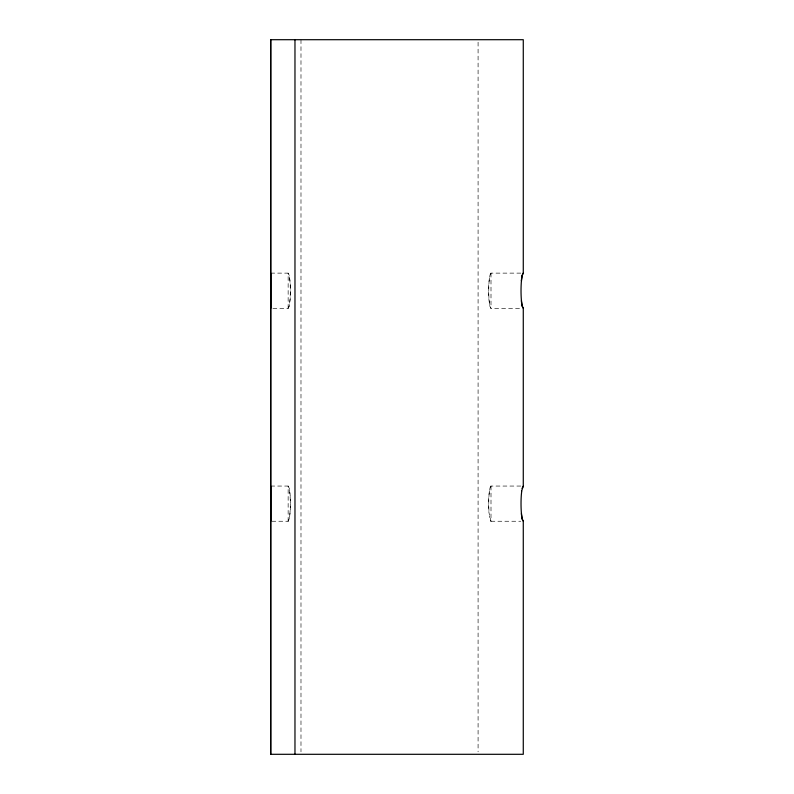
<?xml version="1.0" encoding="UTF-8"?>
<svg xmlns="http://www.w3.org/2000/svg" width="794" height="794" viewBox="0 0 794 794"><rect width="100%" height="100%" fill="white"/><g stroke="black" fill="none" stroke-linecap="round" stroke-linejoin="round"><path stroke-width="0.6" stroke-dasharray="3.97 2.98" d="M289.641 303.169L290.009 299.527A17.468 2.283 -90 0 0 290.009 281.92L289.641 278.277M289.304 305.968L288.143 308.32L270.724 308.32M288.143 308.32L288.143 273.126L289.304 275.488M288.073 308.251L289.165 305.968L290.157 299.527A17.468 2.283 -90 0 0 290.157 281.93L289.165 275.488L288.073 273.196M520.814 273.126L490.93 273.126L489.769 275.488L488.925 281.93A17.468 2.283 -90 0 0 488.925 299.527L489.769 305.968L490.93 308.32L520.814 308.32M490.93 273.126L489.908 275.488L489.064 281.93A17.468 2.283 -90 0 0 489.064 299.527L489.908 305.968L490.93 308.32M288.143 521.251L288.143 486.057L289.304 488.419L290.157 494.861A17.468 2.283 90 0 1 290.157 512.458L289.304 518.899L288.143 521.251L270.724 521.251M288.073 521.182L289.165 518.899L290.009 512.458A17.468 2.283 -90 0 0 290.009 494.861L289.165 488.419L288.073 486.127M520.814 486.057L490.93 486.057L489.769 488.419L488.925 494.861A17.468 2.283 -90 0 0 488.925 512.458L490.93 521.251L489.293 516.1M490.93 486.057L489.908 488.419L489.064 494.861A17.468 2.283 -90 0 0 489.064 512.458M270.724 273.126L288.143 273.126M270.724 486.057L288.143 486.057M490.93 521.251L520.814 521.251M491 273.196L491 308.251M491 486.127L491 521.182M478.087 42.181L478.087 751.819M300.986 39.7L300.986 751.819"/><path stroke-width="1.19" d="M270.724 521.251L270.724 486.057M270.724 308.32L270.724 273.126M521.321 280.709L522.045 275.488L523.206 273.126L522.184 275.488L521.34 281.93A17.468 2.283 -90 0 0 521.34 299.527L522.184 305.968L523.276 308.251L523.276 486.127L521.569 491.208M521.708 491.208L521.34 494.861A17.468 2.283 -90 0 0 521.34 512.458L522.184 518.899L523.276 521.182L523.276 754.3L270.724 754.3L270.724 39.7L523.276 39.7L523.276 273.196M522.045 488.419L523.276 486.127M523.276 308.251L522.045 305.968M523.276 521.182L522.045 518.899L521.321 513.668M521.886 305.035L521.321 300.737M294.971 39.7L294.971 754.3M270.724 39.7L270.724 754.3"/></g></svg>
